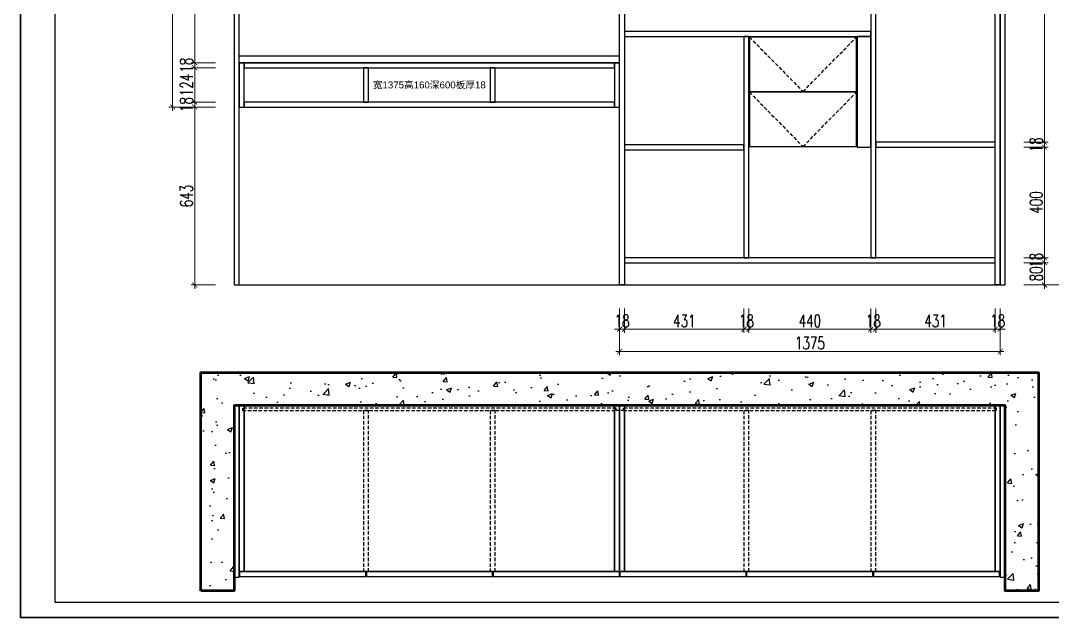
# Model space of a CAD drawing. Header units: millimetres. Extents: x 102153 to 107767, y -22780 to -14924.
# Drawn here: x 102153 to 105881, y -18874 to -16717 of the extents above; entities that cross this region are included whole.
import ezdxf
from ezdxf.enums import TextEntityAlignment as Align

# ---------------------------------------------------------------- set-up
doc = ezdxf.new("R2010")
doc.units = ezdxf.units.MM
doc.header["$LTSCALE"] = 2
doc.linetypes.add('HIDDEN', pattern=[9.525, 6.35, -3.175])
for name, color, linetype in [('0-标注', 7, 'Continuous'), ('Layer_CabinetText', 3, 'Continuous'), ('y-打印层', 7, 'Continuous'), ('图框', 7, 'Continuous'), ('墙体填充', 8, 'Continuous'), ('柜体', 7, 'Continuous'), ('柜体结构', 255, 'Continuous'), ('柜体虚线', 8, 'HIDDEN'), ('门板图层', 1, 'Continuous'), ('门板开启线', 8, 'HIDDEN'), ('门板遮罩', 7, 'Continuous')]:
    doc.layers.add(name, color=color, linetype=linetype)
doc.layers.add('墙体', color=3, linetype='Continuous', lineweight=53)
doc.styles.add('DIMTEXT', font='simplex.shx', dxfattribs={"width": 0.7, "bigfont": 'gbcbig.shx'})
doc.styles.get("Standard").update_dxf_attribs({"font": 'arial.ttf'})
doc.styles.add('上品专用', font='SimSun.ttf')
doc.styles.add('图纸目录', font='SimSun.ttf', dxfattribs={"width": 0.7})
doc.styles.add('文字', font='SimSun.ttf', dxfattribs={"width": 0.7})
doc.dimstyles.new('雷神标注', dxfattribs={"dimscale": 15, "dimtxt": 3, "dimasz": 1.2, "dimexe": 0.9, "dimexo": 1, "dimgap": 0.5, "dimtad": 1, "dimdec": 0, "dimzin": 13, "dimdsep": 46, "dimtxsty": 'DIMTEXT', "dimblk1": 'ARCHTICK', "dimblk2": 'ARCHTICK', "dimsah": 1, "dimcen": 2, "dimdle": 0.9, "dimclrd": 1, "dimclre": 1, "dimclrt": 1, "dimadec": 1, "dimazin": 0, "dimtfac": 1, "dimtdec": 0, "dimtix": 1, "dimtmove": 1, "dimatfit": 3, "dimfxl": 5, "dimfxlon": 1, "dimtolj": 1, "dimtzin": 13, "dimlwd": 5, "dimlwe": 5, "dimarcsym": 0})

# ---------------------------------------------------------------- blocks, each defined once
blk = doc.blocks.new('_ARCHTICK')
at = {"color": 0, "linetype": 'ByBlock', "const_width": 0.15}
blk.add_lwpolyline([(-0.5, -0.5), (0.5, 0.5)], dxfattribs=at)
blk = doc.blocks.new('*D5')
at = {"layer": '0-标注', "color": 1, "lineweight": 5, "transparency": 16777216}
for p, q in [((104317.5, -17757), (104317.5, -17845.5)), ((104335.5, -17757), (104335.5, -17845.5)), ((104317.5, -17832), (104299.5, -17832)), ((104317.5, -17832), (104335.5, -17832)), ((104335.5, -17832), (104353.5, -17832))]:
    blk.add_line(p, q, dxfattribs=at)
at = {"layer": 'Defpoints', "color": 0, "transparency": 16777216}
for p in [(104317.5, -17672), (104335.5, -17672), (104335.5, -17832)]:
    blk.add_point(p, dxfattribs=at)
at = {"layer": '0-标注', "color": 1, "lineweight": 5, "transparency": 16777216, "xscale": 17.99999999999999, "yscale": 17.99999999999999, "zscale": 17.99999999999999}
blk.add_blockref('_ARCHTICK', (104317.5, -17832), dxfattribs=at)
at = {"layer": '0-标注', "color": 1, "lineweight": 5, "transparency": 16777216, "xscale": 17.99999999999999, "yscale": 17.99999999999999, "zscale": 17.99999999999999, "rotation": 180}
blk.add_blockref('_ARCHTICK', (104335.5, -17832), dxfattribs=at)
at = {"layer": '0-标注', "color": 1, "transparency": 16777216, "insert": (104326.5, -17802), "char_height": 45, "attachment_point": 5, "style": 'DIMTEXT'}
blk.add_mtext('\\A1;18', dxfattribs=at)
blk = doc.blocks.new('*D6')
at = {"layer": '0-标注', "color": 1, "lineweight": 5, "transparency": 16777216}
for p, q in [((104335.5, -17757), (104335.5, -17845.5)), ((104766.8, -17757), (104766.8, -17845.5)), ((104322, -17832), (104780.3, -17832))]:
    blk.add_line(p, q, dxfattribs=at)
at = {"layer": 'Defpoints', "color": 0, "transparency": 16777216}
for p in [(104335.5, -17672), (104766.8, -17672), (104766.8, -17832)]:
    blk.add_point(p, dxfattribs=at)
at = {"layer": '0-标注', "color": 1, "lineweight": 5, "transparency": 16777216, "xscale": 17.99999999999999, "yscale": 17.99999999999999, "zscale": 17.99999999999999, "rotation": 180}
blk.add_blockref('_ARCHTICK', (104335.5, -17832), dxfattribs=at)
at = {"layer": '0-标注', "color": 1, "lineweight": 5, "transparency": 16777216, "xscale": 17.99999999999999, "yscale": 17.99999999999999, "zscale": 17.99999999999999}
blk.add_blockref('_ARCHTICK', (104766.8, -17832), dxfattribs=at)
at = {"layer": '0-标注', "color": 1, "transparency": 16777216, "insert": (104551.2, -17802), "char_height": 45, "attachment_point": 5, "style": 'DIMTEXT'}
blk.add_mtext('\\A1;431', dxfattribs=at)
blk = doc.blocks.new('*D7')
at = {"layer": '0-标注', "color": 1, "lineweight": 5, "transparency": 16777216}
for p, q in [((104766.8, -17757), (104766.8, -17845.5)), ((104784.8, -17757), (104784.8, -17845.5)), ((104766.8, -17832), (104748.8, -17832)), ((104766.8, -17832), (104784.8, -17832)), ((104784.8, -17832), (104802.8, -17832))]:
    blk.add_line(p, q, dxfattribs=at)
at = {"layer": 'Defpoints', "color": 0, "transparency": 16777216}
for p in [(104766.8, -17672), (104784.8, -17672), (104784.8, -17832)]:
    blk.add_point(p, dxfattribs=at)
at = {"layer": '0-标注', "color": 1, "lineweight": 5, "transparency": 16777216, "xscale": 17.99999999999999, "yscale": 17.99999999999999, "zscale": 17.99999999999999}
blk.add_blockref('_ARCHTICK', (104766.8, -17832), dxfattribs=at)
at = {"layer": '0-标注', "color": 1, "lineweight": 5, "transparency": 16777216, "xscale": 17.99999999999999, "yscale": 17.99999999999999, "zscale": 17.99999999999999, "rotation": 180}
blk.add_blockref('_ARCHTICK', (104784.8, -17832), dxfattribs=at)
at = {"layer": '0-标注', "color": 1, "transparency": 16777216, "insert": (104775.8, -17802), "char_height": 45, "attachment_point": 5, "style": 'DIMTEXT'}
blk.add_mtext('\\A1;18', dxfattribs=at)
blk = doc.blocks.new('*D8')
at = {"layer": '0-标注', "color": 1, "lineweight": 5, "transparency": 16777216}
for p, q in [((104784.8, -17757), (104784.8, -17845.5)), ((105225.2, -17757), (105225.2, -17845.5)), ((104771.3, -17832), (105238.7, -17832))]:
    blk.add_line(p, q, dxfattribs=at)
at = {"layer": 'Defpoints', "color": 0, "transparency": 16777216}
for p in [(104784.8, -17672), (105225.2, -17672), (105225.2, -17832)]:
    blk.add_point(p, dxfattribs=at)
at = {"layer": '0-标注', "color": 1, "lineweight": 5, "transparency": 16777216, "xscale": 17.99999999999999, "yscale": 17.99999999999999, "zscale": 17.99999999999999, "rotation": 180}
blk.add_blockref('_ARCHTICK', (104784.8, -17832), dxfattribs=at)
at = {"layer": '0-标注', "color": 1, "lineweight": 5, "transparency": 16777216, "xscale": 17.99999999999999, "yscale": 17.99999999999999, "zscale": 17.99999999999999}
blk.add_blockref('_ARCHTICK', (105225.2, -17832), dxfattribs=at)
at = {"layer": '0-标注', "color": 1, "transparency": 16777216, "insert": (105005, -17802), "char_height": 45, "attachment_point": 5, "style": 'DIMTEXT'}
blk.add_mtext('\\A1;440', dxfattribs=at)
blk = doc.blocks.new('*D9')
at = {"layer": '0-标注', "color": 1, "lineweight": 5, "transparency": 16777216}
for p, q in [((105225.2, -17757), (105225.2, -17845.5)), ((105243.2, -17757), (105243.2, -17845.5)), ((105225.2, -17832), (105207.2, -17832)), ((105225.2, -17832), (105243.2, -17832)), ((105243.2, -17832), (105261.2, -17832))]:
    blk.add_line(p, q, dxfattribs=at)
at = {"layer": 'Defpoints', "color": 0, "transparency": 16777216}
for p in [(105225.2, -17672), (105243.2, -17672), (105243.2, -17832)]:
    blk.add_point(p, dxfattribs=at)
at = {"layer": '0-标注', "color": 1, "lineweight": 5, "transparency": 16777216, "xscale": 17.99999999999999, "yscale": 17.99999999999999, "zscale": 17.99999999999999}
blk.add_blockref('_ARCHTICK', (105225.2, -17832), dxfattribs=at)
at = {"layer": '0-标注', "color": 1, "lineweight": 5, "transparency": 16777216, "xscale": 17.99999999999999, "yscale": 17.99999999999999, "zscale": 17.99999999999999, "rotation": 180}
blk.add_blockref('_ARCHTICK', (105243.2, -17832), dxfattribs=at)
at = {"layer": '0-标注', "color": 1, "transparency": 16777216, "insert": (105234.2, -17802), "char_height": 45, "attachment_point": 5, "style": 'DIMTEXT'}
blk.add_mtext('\\A1;18', dxfattribs=at)
blk = doc.blocks.new('*D10')
at = {"layer": '0-标注', "color": 1, "lineweight": 5, "transparency": 16777216}
for p, q in [((105243.2, -17757), (105243.2, -17845.5)), ((105674.5, -17757), (105674.5, -17845.5)), ((105229.7, -17832), (105688, -17832))]:
    blk.add_line(p, q, dxfattribs=at)
at = {"layer": 'Defpoints', "color": 0, "transparency": 16777216}
for p in [(105243.2, -17672), (105674.5, -17672), (105674.5, -17832)]:
    blk.add_point(p, dxfattribs=at)
at = {"layer": '0-标注', "color": 1, "lineweight": 5, "transparency": 16777216, "xscale": 17.99999999999999, "yscale": 17.99999999999999, "zscale": 17.99999999999999, "rotation": 180}
blk.add_blockref('_ARCHTICK', (105243.2, -17832), dxfattribs=at)
at = {"layer": '0-标注', "color": 1, "lineweight": 5, "transparency": 16777216, "xscale": 17.99999999999999, "yscale": 17.99999999999999, "zscale": 17.99999999999999}
blk.add_blockref('_ARCHTICK', (105674.5, -17832), dxfattribs=at)
at = {"layer": '0-标注', "color": 1, "transparency": 16777216, "insert": (105458.8, -17802), "char_height": 45, "attachment_point": 5, "style": 'DIMTEXT'}
blk.add_mtext('\\A1;431', dxfattribs=at)
blk = doc.blocks.new('*D11')
at = {"layer": '0-标注', "color": 1, "lineweight": 5, "transparency": 16777216}
for p, q in [((105674.5, -17757), (105674.5, -17845.5)), ((105692.5, -17757), (105692.5, -17845.5)), ((105674.5, -17832), (105656.5, -17832)), ((105674.5, -17832), (105692.5, -17832)), ((105692.5, -17832), (105710.5, -17832))]:
    blk.add_line(p, q, dxfattribs=at)
at = {"layer": 'Defpoints', "color": 0, "transparency": 16777216}
for p in [(105674.5, -17672), (105692.5, -17672), (105692.5, -17832)]:
    blk.add_point(p, dxfattribs=at)
at = {"layer": '0-标注', "color": 1, "lineweight": 5, "transparency": 16777216, "xscale": 17.99999999999999, "yscale": 17.99999999999999, "zscale": 17.99999999999999}
blk.add_blockref('_ARCHTICK', (105674.5, -17832), dxfattribs=at)
at = {"layer": '0-标注', "color": 1, "lineweight": 5, "transparency": 16777216, "xscale": 17.99999999999999, "yscale": 17.99999999999999, "zscale": 17.99999999999999, "rotation": 180}
blk.add_blockref('_ARCHTICK', (105692.5, -17832), dxfattribs=at)
at = {"layer": '0-标注', "color": 1, "transparency": 16777216, "insert": (105683.5, -17802), "char_height": 45, "attachment_point": 5, "style": 'DIMTEXT'}
blk.add_mtext('\\A1;18', dxfattribs=at)
blk = doc.blocks.new('*D12')
at = {"layer": '0-标注', "color": 1, "lineweight": 5, "transparency": 16777216}
for p, q in [((104317.5, -17837), (104317.5, -17925.5)), ((105692.5, -17837), (105692.5, -17925.5)), ((104304, -17912), (105706, -17912))]:
    blk.add_line(p, q, dxfattribs=at)
at = {"layer": 'Defpoints', "color": 0, "transparency": 16777216}
for p in [(104317.5, -17672), (105692.5, -17672), (105692.5, -17912)]:
    blk.add_point(p, dxfattribs=at)
at = {"layer": '0-标注', "color": 1, "lineweight": 5, "transparency": 16777216, "xscale": 17.99999999999999, "yscale": 17.99999999999999, "zscale": 17.99999999999999, "rotation": 180}
blk.add_blockref('_ARCHTICK', (104317.5, -17912), dxfattribs=at)
at = {"layer": '0-标注', "color": 1, "lineweight": 5, "transparency": 16777216, "xscale": 17.99999999999999, "yscale": 17.99999999999999, "zscale": 17.99999999999999}
blk.add_blockref('_ARCHTICK', (105692.5, -17912), dxfattribs=at)
at = {"layer": '0-标注', "color": 1, "transparency": 16777216, "insert": (105005, -17882), "char_height": 45, "attachment_point": 5, "style": 'DIMTEXT'}
blk.add_mtext('\\A1;1375', dxfattribs=at)
blk = doc.blocks.new('*D13')
at = {"layer": '0-标注', "color": 1, "lineweight": 5, "transparency": 16777216}
for p, q in [((102782.5, -17011), (102782.5, -16993)), ((102857.5, -17011), (102769, -17011)), ((102857.5, -17029), (102769, -17029)), ((102782.5, -17029), (102782.5, -17011)), ((102782.5, -17029), (102782.5, -17047))]:
    blk.add_line(p, q, dxfattribs=at)
at = {"layer": 'Defpoints', "color": 0, "transparency": 16777216}
for p in [(102782.5, -17011), (102942.5, -17011), (102942.5, -17029)]:
    blk.add_point(p, dxfattribs=at)
at = {"layer": '0-标注', "color": 1, "lineweight": 5, "transparency": 16777216, "xscale": 17.99999999999999, "yscale": 17.99999999999999, "zscale": 17.99999999999999}
for p, rotation in [((102782.5, -17011), 270), ((102782.5, -17029), 90)]:
    blk.add_blockref('_ARCHTICK', p, dxfattribs=dict(at, rotation=rotation))
at = {"layer": '0-标注', "color": 1, "transparency": 16777216, "insert": (102752.5, -17020), "char_height": 45, "attachment_point": 5, "rotation": 90, "style": 'DIMTEXT'}
blk.add_mtext('\\A1;18', dxfattribs=at)
blk = doc.blocks.new('*D14')
at = {"layer": '0-标注', "color": 1, "lineweight": 5, "transparency": 16777216}
for p, q in [((102782.5, -17024.5), (102782.5, -16873.5)), ((102857.5, -16887), (102769, -16887)), ((102857.5, -17011), (102769, -17011))]:
    blk.add_line(p, q, dxfattribs=at)
at = {"layer": 'Defpoints', "color": 0, "transparency": 16777216}
for p in [(102782.5, -16887), (102942.5, -16887), (102942.5, -17011)]:
    blk.add_point(p, dxfattribs=at)
at = {"layer": '0-标注', "color": 1, "lineweight": 5, "transparency": 16777216, "xscale": 17.99999999999999, "yscale": 17.99999999999999, "zscale": 17.99999999999999}
for p, rotation in [((102782.5, -16887), 90), ((102782.5, -17011), 270)]:
    blk.add_blockref('_ARCHTICK', p, dxfattribs=dict(at, rotation=rotation))
at = {"layer": '0-标注', "color": 1, "transparency": 16777216, "insert": (102752.5, -16949), "char_height": 45, "attachment_point": 5, "rotation": 90, "style": 'DIMTEXT'}
blk.add_mtext('\\A1;124', dxfattribs=at)
blk = doc.blocks.new('*D15')
at = {"layer": '0-标注', "color": 1, "lineweight": 5, "transparency": 16777216}
for p, q in [((102857.5, -16869), (102769, -16869)), ((102782.5, -16869), (102782.5, -16851)), ((102782.5, -16887), (102782.5, -16869)), ((102857.5, -16887), (102769, -16887)), ((102782.5, -16887), (102782.5, -16905))]:
    blk.add_line(p, q, dxfattribs=at)
at = {"layer": 'Defpoints', "color": 0, "transparency": 16777216}
for p in [(102782.5, -16869), (102942.5, -16869), (102942.5, -16887)]:
    blk.add_point(p, dxfattribs=at)
at = {"layer": '0-标注', "color": 1, "lineweight": 5, "transparency": 16777216, "xscale": 17.99999999999999, "yscale": 17.99999999999999, "zscale": 17.99999999999999}
for p, rotation in [((102782.5, -16869), 270), ((102782.5, -16887), 90)]:
    blk.add_blockref('_ARCHTICK', p, dxfattribs=dict(at, rotation=rotation))
at = {"layer": '0-标注', "color": 1, "transparency": 16777216, "insert": (102752.5, -16878), "char_height": 45, "attachment_point": 5, "rotation": 90, "style": 'DIMTEXT'}
blk.add_mtext('\\A1;18', dxfattribs=at)
blk = doc.blocks.new('*D16')
at = {"layer": '0-标注', "color": 1, "lineweight": 5, "transparency": 16777216}
for p, q in [((102782.5, -16882.5), (102782.5, -16130.5)), ((102857.5, -16144), (102769, -16144)), ((102857.5, -16869), (102769, -16869))]:
    blk.add_line(p, q, dxfattribs=at)
at = {"layer": 'Defpoints', "color": 0, "transparency": 16777216}
for p in [(102782.5, -16144), (102942.5, -16144), (102942.5, -16869)]:
    blk.add_point(p, dxfattribs=at)
at = {"layer": '0-标注', "color": 1, "lineweight": 5, "transparency": 16777216, "xscale": 17.99999999999999, "yscale": 17.99999999999999, "zscale": 17.99999999999999}
for p, rotation in [((102782.5, -16144), 90), ((102782.5, -16869), 270)]:
    blk.add_blockref('_ARCHTICK', p, dxfattribs=dict(at, rotation=rotation))
at = {"layer": '0-标注', "color": 1, "transparency": 16777216, "insert": (102752.5, -16506.5), "char_height": 45, "attachment_point": 5, "rotation": 90, "style": 'DIMTEXT'}
blk.add_mtext('\\A1;725', dxfattribs=at)
blk = doc.blocks.new('*D22')
at = {"layer": '0-标注', "color": 1, "lineweight": 5, "transparency": 16777216}
for p, q in [((102777.5, -15312), (102689, -15312)), ((102702.5, -17042.5), (102702.5, -15298.5)), ((102777.5, -17029), (102689, -17029))]:
    blk.add_line(p, q, dxfattribs=at)
at = {"layer": 'Defpoints', "color": 0, "transparency": 16777216}
for p in [(102702.5, -15312), (102942.5, -15312), (102942.5, -17029)]:
    blk.add_point(p, dxfattribs=at)
at = {"layer": '0-标注', "color": 1, "lineweight": 5, "transparency": 16777216, "xscale": 17.99999999999999, "yscale": 17.99999999999999, "zscale": 17.99999999999999}
for p, rotation in [((102702.5, -15312), 90), ((102702.5, -17029), 270)]:
    blk.add_blockref('_ARCHTICK', p, dxfattribs=dict(at, rotation=rotation))
at = {"layer": '0-标注', "color": 1, "transparency": 16777216, "insert": (102672.5, -16170.5), "char_height": 45, "attachment_point": 5, "rotation": 90, "style": 'DIMTEXT'}
blk.add_mtext('\\A1;1717', dxfattribs=at)
blk = doc.blocks.new('*D34')
at = {"layer": '0-标注', "color": 1, "lineweight": 5, "transparency": 16777216}
for p, q in [((105777.5, -17592), (105866, -17592)), ((105852.5, -17685.5), (105852.5, -17578.5)), ((105777.5, -17672), (105866, -17672))]:
    blk.add_line(p, q, dxfattribs=at)
at = {"layer": 'Defpoints', "color": 0, "transparency": 16777216}
for p in [(105692.5, -17592), (105852.5, -17592), (105692.5, -17672)]:
    blk.add_point(p, dxfattribs=at)
at = {"layer": '0-标注', "color": 1, "lineweight": 5, "transparency": 16777216, "xscale": 17.99999999999999, "yscale": 17.99999999999999, "zscale": 17.99999999999999}
for p, rotation in [((105852.5, -17592), 90), ((105852.5, -17672), 270)]:
    blk.add_blockref('_ARCHTICK', p, dxfattribs=dict(at, rotation=rotation))
at = {"layer": '0-标注', "color": 1, "transparency": 16777216, "insert": (105822.5, -17632), "char_height": 45, "attachment_point": 5, "rotation": 90, "style": 'DIMTEXT'}
blk.add_mtext('\\A1;80', dxfattribs=at)
blk = doc.blocks.new('*D35')
at = {"layer": '0-标注', "color": 1, "lineweight": 5, "transparency": 16777216}
for p, q in [((105852.5, -17574), (105852.5, -17556)), ((105777.5, -17574), (105866, -17574)), ((105777.5, -17592), (105866, -17592)), ((105852.5, -17592), (105852.5, -17574)), ((105852.5, -17592), (105852.5, -17610))]:
    blk.add_line(p, q, dxfattribs=at)
at = {"layer": 'Defpoints', "color": 0, "transparency": 16777216}
for p in [(105692.5, -17574), (105692.5, -17592), (105852.5, -17574)]:
    blk.add_point(p, dxfattribs=at)
at = {"layer": '0-标注', "color": 1, "lineweight": 5, "transparency": 16777216, "xscale": 17.99999999999999, "yscale": 17.99999999999999, "zscale": 17.99999999999999}
for p, rotation in [((105852.5, -17574), 270), ((105852.5, -17592), 90)]:
    blk.add_blockref('_ARCHTICK', p, dxfattribs=dict(at, rotation=rotation))
at = {"layer": '0-标注', "color": 1, "transparency": 16777216, "insert": (105822.5, -17583), "char_height": 45, "attachment_point": 5, "rotation": 90, "style": 'DIMTEXT'}
blk.add_mtext('\\A1;18', dxfattribs=at)
blk = doc.blocks.new('*D36')
at = {"layer": '0-标注', "color": 1, "lineweight": 5, "transparency": 16777216}
for p, q in [((105777.5, -17174), (105866, -17174)), ((105852.5, -17587.5), (105852.5, -17160.5)), ((105777.5, -17574), (105866, -17574))]:
    blk.add_line(p, q, dxfattribs=at)
at = {"layer": 'Defpoints', "color": 0, "transparency": 16777216}
for p in [(105692.5, -17174), (105852.5, -17174), (105692.5, -17574)]:
    blk.add_point(p, dxfattribs=at)
at = {"layer": '0-标注', "color": 1, "lineweight": 5, "transparency": 16777216, "xscale": 17.99999999999999, "yscale": 17.99999999999999, "zscale": 17.99999999999999}
for p, rotation in [((105852.5, -17174), 90), ((105852.5, -17574), 270)]:
    blk.add_blockref('_ARCHTICK', p, dxfattribs=dict(at, rotation=rotation))
at = {"layer": '0-标注', "color": 1, "transparency": 16777216, "insert": (105822.5, -17374), "char_height": 45, "attachment_point": 5, "rotation": 90, "style": 'DIMTEXT'}
blk.add_mtext('\\A1;400', dxfattribs=at)
blk = doc.blocks.new('*D37')
at = {"layer": '0-标注', "color": 1, "lineweight": 5, "transparency": 16777216}
for p, q in [((105852.5, -17156), (105852.5, -17138)), ((105777.5, -17156), (105866, -17156)), ((105777.5, -17174), (105866, -17174)), ((105852.5, -17174), (105852.5, -17156)), ((105852.5, -17174), (105852.5, -17192))]:
    blk.add_line(p, q, dxfattribs=at)
at = {"layer": 'Defpoints', "color": 0, "transparency": 16777216}
for p in [(105692.5, -17156), (105692.5, -17174), (105852.5, -17156)]:
    blk.add_point(p, dxfattribs=at)
at = {"layer": '0-标注', "color": 1, "lineweight": 5, "transparency": 16777216, "xscale": 17.99999999999999, "yscale": 17.99999999999999, "zscale": 17.99999999999999}
for p, rotation in [((105852.5, -17156), 270), ((105852.5, -17174), 90)]:
    blk.add_blockref('_ARCHTICK', p, dxfattribs=dict(at, rotation=rotation))
at = {"layer": '0-标注', "color": 1, "transparency": 16777216, "insert": (105822.5, -17165), "char_height": 45, "attachment_point": 5, "rotation": 90, "style": 'DIMTEXT'}
blk.add_mtext('\\A1;18', dxfattribs=at)
blk = doc.blocks.new('*D38')
at = {"layer": '0-标注', "color": 1, "lineweight": 5, "transparency": 16777216}
for p, q in [((105777.5, -15798), (105866, -15798)), ((105852.5, -17169.5), (105852.5, -15784.5)), ((105777.5, -17156), (105866, -17156))]:
    blk.add_line(p, q, dxfattribs=at)
at = {"layer": 'Defpoints', "color": 0, "transparency": 16777216}
for p in [(105692.5, -15798), (105852.5, -15798), (105692.5, -17156)]:
    blk.add_point(p, dxfattribs=at)
at = {"layer": '0-标注', "color": 1, "lineweight": 5, "transparency": 16777216, "xscale": 17.99999999999999, "yscale": 17.99999999999999, "zscale": 17.99999999999999}
for p, rotation in [((105852.5, -15798), 90), ((105852.5, -17156), 270)]:
    blk.add_blockref('_ARCHTICK', p, dxfattribs=dict(at, rotation=rotation))
at = {"layer": '0-标注', "color": 1, "transparency": 16777216, "insert": (105822.5, -16477), "char_height": 45, "attachment_point": 5, "rotation": 90, "style": 'DIMTEXT'}
blk.add_mtext('\\A1;1358', dxfattribs=at)
blk = doc.blocks.new('*D42')
at = {"layer": '0-标注', "color": 1, "lineweight": 5, "transparency": 16777216}
for p, q in [((105857.5, -15312), (105946, -15312)), ((105932.5, -17685.5), (105932.5, -15298.5)), ((105857.5, -17672), (105946, -17672))]:
    blk.add_line(p, q, dxfattribs=at)
at = {"layer": 'Defpoints', "color": 0, "transparency": 16777216}
for p in [(105692.5, -15312), (105932.5, -15312), (105692.5, -17672)]:
    blk.add_point(p, dxfattribs=at)
at = {"layer": '0-标注', "color": 1, "lineweight": 5, "transparency": 16777216, "xscale": 17.99999999999999, "yscale": 17.99999999999999, "zscale": 17.99999999999999}
for p, rotation in [((105932.5, -15312), 90), ((105932.5, -17672), 270)]:
    blk.add_blockref('_ARCHTICK', p, dxfattribs=dict(at, rotation=rotation))
at = {"layer": '0-标注', "color": 1, "transparency": 16777216, "insert": (105902.5, -16492), "char_height": 45, "attachment_point": 5, "rotation": 90, "style": 'DIMTEXT'}
blk.add_mtext('\\A1;2360', dxfattribs=at)
blk = doc.blocks.new('*D43')
at = {"layer": '0-标注', "color": 1, "lineweight": 5, "transparency": 16777216}
for p, q in [((102857.5, -17029), (102769, -17029)), ((102782.5, -17015.5), (102782.5, -17685.5)), ((102857.5, -17672), (102769, -17672))]:
    blk.add_line(p, q, dxfattribs=at)
at = {"layer": 'Defpoints', "color": 0, "transparency": 16777216}
for p in [(102942.5, -17029), (102782.5, -17672), (102942.5, -17672)]:
    blk.add_point(p, dxfattribs=at)
at = {"layer": '0-标注', "color": 1, "lineweight": 5, "transparency": 16777216, "xscale": 17.99999999999999, "yscale": 17.99999999999999, "zscale": 17.99999999999999}
for p, rotation in [((102782.5, -17029), 90), ((102782.5, -17672), 270)]:
    blk.add_blockref('_ARCHTICK', p, dxfattribs=dict(at, rotation=rotation))
at = {"layer": '0-标注', "color": 1, "transparency": 16777216, "insert": (102752.5, -17350.5), "char_height": 45, "attachment_point": 5, "rotation": 90, "style": 'DIMTEXT'}
blk.add_mtext('\\A1;643', dxfattribs=at)
blk = doc.blocks.new('设计图框')
for p, q in [((0, 292), (0, 0)), ((0, 0), (415, 0))]:
    blk.add_line(p, q)
blk.add_lwpolyline([(9.12, 4.11), (359.66, 4.11), (359.66, 287.87), (9.12, 287.87)], close=True)
at = {"layer": 'y-打印层', "color": 4}
for p, q in [((0, 0), (0, 292)), ((415, 0), (0, 0))]:
    blk.add_line(p, q, dxfattribs=at)
at = {"color": 2, "style": '文字'}
blk.add_attdef('HL_TK', (0, 292), '', height=0.0000001, dxfattribs=at)
at = {"color": 2, "style": '图纸目录', "width": 0.7, "flags": 8}
for tag, p in [('项目名称', (384.48, 120.05)), ('图纸名称', (384.27, 99.7))]:
    blk.add_attdef(tag, text='', height=2.57, dxfattribs=at).set_placement(p, align=Align.CENTER)
at = {"color": 2, "width": 0.7, "flags": 8}
for tag, p, style in [('设计', (385.58, 85.95), '图纸目录'), ('制图', (385.58, 75.51), '图纸目录'), ('图别', (385.58, 54.62), '图纸目录'), ('图号', (385.54, 44.77), '上品专用'), ('比例', (385.38, 33.93), '上品专用'), ('面积', (385.38, 23.06), '上品专用'), ('序号', (385.38, 13.04), '上品专用')]:
    blk.add_attdef(tag, p, '', height=2.57, dxfattribs=dict(at, style=style))

msp = doc.modelspace()

# ---------------------------------------------------------------- hatches: boundary and pattern name
at = {"layer": '墙体填充'}
h = msp.add_hatch(dxfattribs=at)
h.set_pattern_fill('AR-CONC', color=256, style=0)
h.set_pattern_definition([(50, (0, -116), (182.18467, -15.93909), [19.05, -209.55]), (355, (0, -116), (-35.24342, 191.05685), [15.24, -167.6406]), (100.45144, (15.18, -117.33), (146.94125, 175.11775), [16.19, -178.09024]), (46.1842, (0, -65.2), (271.07904, -42.04233), [28.575, -314.325]), (96.63556, (22.6, -68.7), (237.40413, 247.4261), [24.285, -267.1356]), (351.18415, (0, -65.2), (237.4041, 247.4261), [22.86, -251.4597]), (21, (25.4, -77.9), (151.6144, -102.2652), [19.05, -209.55]), (326, (25.4, -77.9), (61.80203, 184.18797), [15.24, -167.64]), (71.45144, (38.03, -86.42), (213.41642, 81.92277), [16.19, -178.08994]), (37.5, (0, -116), (3.088603, 84.55504), [0, -165.608, 0, -170.18, 0, -168.275]), (7.5, (0, -116), (66.81966, 100.180575), [0, -97.028, 0, -161.798, 0, -64.135]), (327.5, (-56.64, -116), (135.590595, -5.728744), [0, -63.5, 0, -198.12, 0, -262.89]), (317.5, (-82.04, -116), (148.12918, 25.42649), [0, -82.55, 0, -131.572, 0, -186.69])])
h.paths.add_polyline_path([(102804.5, -18778), (102804.5, -17988), (105830.5, -17988), (105830.5, -18778), (105710.5, -18778), (105710.5, -18108), (102924.5, -18108), (102924.5, -18778)], flags=0)

# ---------------------------------------------------------------- linework, layer by layer
at = {"layer": '0-标注'}
msp.add_lwpolyline([(102924.5, -17672), (105710.5, -17672), (105710.5, -15272), (102924.5, -15272)], close=True, dxfattribs=at)
at = {"layer": '墙体'}
msp.add_lwpolyline([(102804.5, -18778), (102804.5, -17988), (105830.5, -17988), (105830.5, -18778), (105710.5, -18778), (105710.5, -18108), (102924.5, -18108), (102924.5, -18778)], close=True, dxfattribs=at)
at = {"layer": '柜体'}
for p, q in [((102942.5, -17672), (102942.5, -15272)), ((105692.5, -17672), (105692.5, -15272)), ((102942.5, -16844), (104317.5, -16844)), ((102942.5, -16869), (104317.5, -16869)), ((102942.5, -17029), (104317.5, -17029))]:
    msp.add_line(p, q, dxfattribs=at)
at = {"layer": '柜体结构'}
for points in [[(104317.5, -17672), (104317.5, -15312), (104335.5, -15312), (104335.5, -17672)], [(105674.5, -17672), (105674.5, -15312), (105692.5, -15312), (105692.5, -17672)], [(105225.2, -17574), (105243.2, -17574), (105243.2, -15330), (105225.2, -15330)], [(104335.5, -16774), (105225.2, -16774), (105225.2, -16756), (104335.5, -16756)], [(104766.8, -17574), (104784.8, -17574), (104784.8, -16774), (104766.8, -16774)], [(105175.2, -17174), (105225.2, -17174), (105225.2, -16774), (105175.2, -16774)], [(102942.5, -17029), (102960.5, -17029), (102960.5, -16869), (102942.5, -16869)], [(102960.5, -16887), (104299.5, -16887), (104299.5, -16869), (102960.5, -16869)], [(104299.5, -17029), (104317.5, -17029), (104317.5, -16869), (104299.5, -16869)], [(103391.8, -17011), (103409.8, -17011), (103409.8, -16887), (103391.8, -16887)], [(103850.2, -17011), (103868.2, -17011), (103868.2, -16887), (103850.2, -16887)], [(102960.5, -17029), (104299.5, -17029), (104299.5, -17011), (102960.5, -17011)], [(104335.5, -17183), (104766.8, -17183), (104766.8, -17165), (104335.5, -17165)], [(105243.2, -17174), (105674.5, -17174), (105674.5, -17156), (105243.2, -17156)], [(104335.5, -17592), (105674.5, -17592), (105674.5, -17574), (104335.5, -17574)], [(102924.5, -18728), (102942.5, -18728), (102942.5, -18108), (102924.5, -18108)], [(102942.5, -18708), (102960.5, -18708), (102960.5, -18108), (102942.5, -18108)], [(102960.5, -18708), (104299.5, -18708), (104299.5, -18108), (102960.5, -18108)], [(104299.5, -18708), (104317.5, -18708), (104317.5, -18108), (104299.5, -18108)], [(104317.5, -18708), (104335.5, -18708), (104335.5, -18108), (104317.5, -18108)], [(104335.5, -18708), (105674.5, -18708), (105674.5, -18108), (104335.5, -18108)], [(105674.5, -18708), (105692.5, -18708), (105692.5, -18108), (105674.5, -18108)], [(105692.5, -18728), (105710.5, -18728), (105710.5, -18108), (105692.5, -18108)]]:
    msp.add_lwpolyline(points, close=True, dxfattribs=at)
at = {"layer": '柜体虚线'}
for points in [[(102955.5, -18126), (104304.5, -18126), (104304.5, -18118), (102955.5, -18118)], [(103391.8, -18708), (103409.8, -18708), (103409.8, -18126), (103391.8, -18126)], [(103850.2, -18708), (103868.2, -18708), (103868.2, -18126), (103850.2, -18126)], [(103850.2, -18708), (103868.2, -18708), (103868.2, -18126), (103850.2, -18126)], [(104299.5, -18708), (104317.5, -18708), (104317.5, -18126), (104299.5, -18126)], [(104299.5, -18708), (104317.5, -18708), (104317.5, -18126), (104299.5, -18126)], [(104317.5, -18708), (104335.5, -18708), (104335.5, -18126), (104317.5, -18126)], [(104330.5, -18126), (105679.5, -18126), (105679.5, -18118), (104330.5, -18118)], [(104766.8, -18708), (104784.8, -18708), (104784.8, -18126), (104766.8, -18126)], [(105225.2, -18708), (105243.2, -18708), (105243.2, -18126), (105225.2, -18126)]]:
    msp.add_lwpolyline(points, close=True, dxfattribs=at)
at = {"layer": '门板图层'}
for points in [[(102944.5, -18726), (103400.5, -18726), (103400.5, -18708), (102944.5, -18708)], [(103402.5, -18726), (103858.5, -18726), (103858.5, -18708), (103402.5, -18708)], [(103860.5, -18726), (104316.5, -18726), (104316.5, -18708), (103860.5, -18708)], [(104318.5, -18726), (104774.5, -18726), (104774.5, -18708), (104318.5, -18708)], [(104776.5, -18726), (105232.5, -18726), (105232.5, -18708), (104776.5, -18708)], [(105234.5, -18726), (105690.5, -18726), (105690.5, -18708), (105234.5, -18708)]]:
    msp.add_lwpolyline(points, close=True, dxfattribs=at)

# ---------------------------------------------------------------- texts
at = {"layer": 'Layer_CabinetText'}
msp.add_text('宽1375高160深600板厚18', height=25, dxfattribs=at).set_placement((103630, -16949), align=Align.MIDDLE_CENTER)

# ---------------------------------------------------------------- dimensions: what is measured, and where the dimension line sits
at = {"layer": '0-标注'}
for p1, p2, distance, picture, middle in [((102942.5, -17029), (102942.5, -15312), 240, '*D22', (102672.5, -16170.5)), ((105692.5, -17672), (105692.5, -15312), -240, '*D42', (105902.5, -16492)), ((105692.5, -17156), (105692.5, -15798), -160, '*D38', (105822.5, -16477)), ((102942.5, -16869), (102942.5, -16144), 160, '*D16', (102752.5, -16506.5)), ((102942.5, -16887), (102942.5, -16869), 160, '*D15', (102752.5, -16878)), ((102942.5, -17011), (102942.5, -16887), 160, '*D14', (102752.5, -16949)), ((102942.5, -17029), (102942.5, -17011), 160, '*D13', (102752.5, -17020)), ((105692.5, -17174), (105692.5, -17156), -160, '*D37', (105822.5, -17165)), ((105692.5, -17574), (105692.5, -17174), -160, '*D36', (105822.5, -17374)), ((105692.5, -17592), (105692.5, -17574), -160, '*D35', (105822.5, -17583)), ((105692.5, -17672), (105692.5, -17592), -160, '*D34', (105822.5, -17632)), ((104317.5, -17672), (104335.5, -17672), -160, '*D5', (104326.5, -17802)), ((104317.5, -17672), (105692.5, -17672), -240, '*D12', (105005, -17882)), ((104335.5, -17672), (104766.8, -17672), -160, '*D6', (104551.2, -17802)), ((104766.8, -17672), (104784.8, -17672), -160, '*D7', (104775.8, -17802)), ((104784.8, -17672), (105225.2, -17672), -160, '*D8', (105005, -17802)), ((105225.2, -17672), (105243.2, -17672), -160, '*D9', (105234.2, -17802)), ((105243.2, -17672), (105674.5, -17672), -160, '*D10', (105458.8, -17802)), ((105674.5, -17672), (105692.5, -17672), -160, '*D11', (105683.5, -17802))]:
    dim = msp.add_aligned_dim(p1=p1, p2=p2, distance=distance, dimstyle='雷神标注', dxfattribs=at)
    dim.commit()
    dim.dimension.update_dxf_attribs({"geometry": picture, "text_midpoint": middle})
dim = msp.add_linear_dim(base=(102782.5, -17672), p1=(102942.5, -17029), p2=(102942.5, -17672), angle=90, dimstyle='雷神标注', dxfattribs=at)
dim.commit()
dim.dimension.update_dxf_attribs({"geometry": '*D43', "text_midpoint": (102752.5, -17350.5)})

# ---------------------------------------------------------------- next in the draw order: wipeouts: each hides what was drawn before it
msp.add_wipeout([(104786.8, -17172), (105173.2, -17172), (105173.2, -16975), (104786.8, -16975)]).dxf.layer = '门板遮罩'

# ---------------------------------------------------------------- next in the draw order: linework, layer by layer
at = {"layer": '门板图层'}
msp.add_lwpolyline([(104786.8, -17172), (105173.2, -17172), (105173.2, -16975), (104786.8, -16975)], close=True, dxfattribs=at)
at = {"layer": '门板开启线'}
msp.add_lwpolyline([(104786.8, -16975), (104980, -17172), (105173.2, -16975)], dxfattribs=at)

# ---------------------------------------------------------------- next in the draw order: wipeouts: each hides what was drawn before it
msp.add_wipeout([(104786.8, -16973), (105173.2, -16973), (105173.2, -16776), (104786.8, -16776)]).dxf.layer = '门板遮罩'

# ---------------------------------------------------------------- next in the draw order: linework, layer by layer
at = {"layer": '门板图层'}
msp.add_lwpolyline([(104786.8, -16973), (105173.2, -16973), (105173.2, -16776), (104786.8, -16776)], close=True, dxfattribs=at)
at = {"layer": '门板开启线'}
msp.add_lwpolyline([(104786.8, -16776), (104980, -16973), (105173.2, -16776)], dxfattribs=at)

# ---------------------------------------------------------------- next in the draw order: block references
at = {"layer": '图框', "xscale": 13.52730824190279, "yscale": 13.52730824190279, "zscale": 13.52730824190279}
msp.add_blockref('设计图框', (102153.4, -18873.7), dxfattribs=at)

doc.saveas('drawing.dxf')
